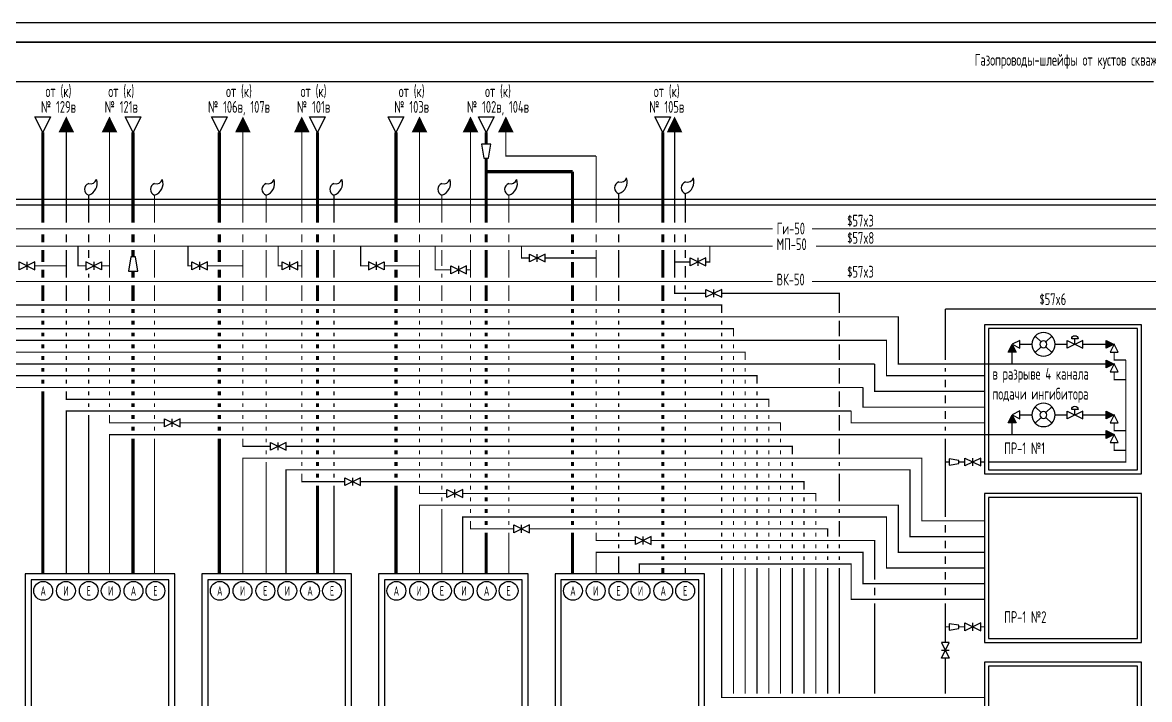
# Model space of a CAD drawing. Extents: x 0 to 1261, y 0 to 593.
# Drawn here: x 193.8 to 481, y 420.5 to 593 of the extents above; entities that cross this region are included whole.
import ezdxf
from ezdxf.enums import TextEntityAlignment as Align

# ---------------------------------------------------------------- set-up
doc = ezdxf.new("R2010")
doc.units = 0
doc.header["$LTSCALE"] = 12
doc.header["$MEASUREMENT"] = 0
doc.layers.get('0').update_dxf_attribs({"linetype": 'CONTINUOUS'})
doc.layers.add('вспом_линии', color=7, linetype='CONTINUOUS', lineweight=30)
doc.styles.add('ESKD', font='eskd_u.shx', dxfattribs={"width": 0.8, "height": 3})

# ---------------------------------------------------------------- blocks, each defined once
blk = doc.blocks.new('v10')
blk.add_lwpolyline([(0, -2.5), (0, 2.5), (5, 0)], close=True)
blk = doc.blocks.new('v9')
blk.add_lwpolyline([(0, 0, 5, 0.1, 0), (5, 0, 0.1, 0.1, 0)], format="xyseb")
blk = doc.blocks.new('b9_16')
blk.add_lwpolyline([(0, -2.5), (0, 2.5), (10, -2.5), (10, 2.5)], close=True)
blk.add_lwpolyline([(5, 0), (5, 3.5), (3, 3.5, -1), (7, 3.5), (5, 3.5)], format="xyb")
blk = doc.blocks.new('b7_16')
for points in [[(5.04, 0.02), (0, -2.5), (0, 2.5), (5.07, -0.04)], [(5.03, 0.01), (2.54, -4.97), (7.54, -4.97), (5.04, 0.02)]]:
    blk.add_lwpolyline(points)
blk = doc.blocks.new('b4_16')
blk.add_lwpolyline([(0, -2.5), (0, 2.5), (10, -2.5), (10, 2.5)], close=True)
blk.add_lwpolyline([(5, -2.5), (5, 2.5)])
blk = doc.blocks.new('v26')
blk.add_lwpolyline([(6, 0), (6, 1), (0, 2), (0, -2), (6, -1), (6, 0)])
blk = doc.blocks.new('v43')
for points in [[(0.03, 0, 1), (9.97, 0, 1)], [(3.52, 0, 1), (6.47, 0, 1)]]:
    blk.add_lwpolyline(points, format="xyb", close=True)
for points in [[(1.5, 3.5), (3.96, 1.04)], [(8.5, 3.5), (6.04, 1.04)], [(3.96, -1.04), (1.5, -3.5)], [(6.04, -1.04), (8.5, -3.5)]]:
    blk.add_lwpolyline(points)

msp = doc.modelspace()

# ---------------------------------------------------------------- linework, layer by layer
at = {"color": 7, "linetype": 'Continuous'}
msp.add_line((0, 593), (1261.01, 593), dxfattribs=at)
msp.add_line((47, 578), (482, 578))
at = {"color": 7, "linetype": 'Continuous', "const_width": 0.5}
msp.add_lwpolyline([(20, 5), (20, 588), (1256.01, 588), (1256.01, 5)], close=True, dxfattribs=at)
at = {"linetype": 'Continuous'}
for centre in [(199.11, 448.17), (204.91, 448.17), (210.72, 448.17), (216.31, 448.17), (222.11, 448.17), (227.71, 448.17), (244.11, 448.17), (249.91, 448.17), (255.72, 448.17), (261.31, 448.17), (267.11, 448.17), (272.71, 448.17), (289.11, 448.17), (294.91, 448.17), (300.72, 448.17), (306.31, 448.17), (312.11, 448.17), (317.71, 448.17), (334.11, 448.17), (339.91, 448.17), (345.72, 448.17), (351.31, 448.17), (357.11, 448.17), (362.71, 448.17)]:
    msp.add_circle(centre, 2.4, dxfattribs=at)
at = {"layer": 'вспом_линии'}
for points, const_width in [([(199.01, 542), (199.01, 565)], 0.8), ([(205, 542), (205, 565)], 0.3), ([(216, 542), (216, 565)], 0.3), ([(222.01, 542), (222.01, 565)], 0.8), ([(244.01, 542), (244.01, 565)], 0.8), ([(250, 542), (250, 565)], 0.3), ([(265, 542), (265, 565)], 0.3), ([(269.01, 542), (269.01, 565)], 0.8), ([(289.01, 542), (289.01, 565)], 0.8), ([(295, 542), (295, 565)], 0.3), ([(308, 542), (308, 565)], 0.3), ([(312.01, 562), (312.01, 565)], 0.8), ([(340, 559), (317, 559), (317, 565)], 0.3), ([(357.01, 542), (357.01, 565)], 0.8), ([(360, 542), (360, 565)], 0.3), ([(312.01, 542), (312.01, 558.4)], 0.8), ([(340, 542), (340, 559)], 0.3), ([(312, 555), (334.01, 555)], 0.8), ([(334.01, 542), (334.01, 555)], 0.8), ([(42, 540.42), (385, 540.42)], 0.3), ([(384.91, 540.42), (42, 540.42)], 0.3), ([(395, 540.42), (855, 540.42)], 0.3), ([(583, 540.42), (395.91, 540.42)], 0.3), ([(199.01, 537), (199.01, 539)], 0.8), ([(205, 537), (205, 539)], 0.3), ([(216, 537), (216, 539)], 0.3), ([(222.01, 537), (222.01, 539)], 0.8), ([(244.01, 537), (244.01, 539)], 0.8), ([(250, 537), (250, 539)], 0.3), ([(265, 537), (265, 539)], 0.3), ([(269.01, 537), (269.01, 539)], 0.8), ([(289.01, 537), (289.01, 539)], 0.8), ([(295, 537), (295, 539)], 0.3), ([(308, 537), (308, 539)], 0.3), ([(312.01, 537), (312.01, 539)], 0.8), ([(334.01, 537), (334.01, 539)], 0.8), ([(340, 537), (340, 539)], 0.3), ([(357.01, 537), (357.01, 539)], 0.8), ([(360, 537), (360, 539)], 0.3), ([(42, 536), (385, 536)], 0.3), ([(385, 536), (42, 536)], 0.3), ([(199.01, 532), (199.01, 535)], 0.8), ([(205, 528), (205, 535)], 0.3), ([(210, 531), (208, 531), (208, 536)], 0.3), ([(216, 528), (216, 535)], 0.3), ([(222.01, 533.27), (222.01, 535)], 0.8), ([(237, 531), (236, 531), (236, 536)], 0.3), ([(244.01, 532), (244.01, 535)], 0.8), ([(250, 528), (250, 535)], 0.3), ([(260, 531), (259, 531), (259, 536)], 0.3), ([(265, 528), (265, 535)], 0.3), ([(269.01, 528), (269.01, 535)], 0.8), ([(282, 531), (280, 531), (280, 536)], 0.3), ([(289.01, 532), (289.01, 535)], 0.8), ([(295, 528), (295, 535)], 0.3), ([(303, 530), (299, 530), (299, 536)], 0.3), ([(308, 528), (308, 535)], 0.3), ([(312.01, 528), (312.01, 535)], 0.8), ([(323, 533), (321, 533), (321, 536)], 0.3), ([(334.01, 534), (334.01, 535)], 0.8), ([(340, 528), (340, 535)], 0.3), ([(357.01, 528), (357.01, 535)], 0.8), ([(360, 528), (360, 535)], 0.3), ([(368, 532), (369, 532), (369, 536)], 0.3), ([(396, 536), (840, 536)], 0.3), ([(582, 536), (396, 536)], 0.3), ([(340, 533), (327, 533)], 0.3), ([(334.01, 528), (334.01, 532)], 0.8), ([(360, 532), (364, 532)], 0.3), ([(205, 531), (197, 531)], 0.3), ([(199.01, 528), (199.01, 530)], 0.8), ([(216, 531), (214, 531)], 0.3), ([(222.01, 528), (222.01, 529.67)], 0.8), ([(250, 531), (241, 531)], 0.3), ([(244.01, 528), (244.01, 530)], 0.8), ([(265, 531), (264, 531)], 0.3), ([(295, 531), (286, 531)], 0.3), ([(289.01, 528), (289.01, 530)], 0.8), ([(308, 530), (307, 530)], 0.3), ([(42, 527), (385, 527)], 0.3), ([(385, 527), (42, 527)], 0.3), ([(199.01, 522), (199.01, 526)], 0.8), ([(205, 522), (205, 526)], 0.3), ([(216, 522), (216, 526)], 0.3), ([(222.01, 522), (222.01, 526)], 0.8), ([(244.01, 522), (244.01, 526)], 0.8), ([(250, 522), (250, 526)], 0.3), ([(265, 522), (265, 526)], 0.3), ([(269.01, 522), (269.01, 526)], 0.8), ([(289.01, 522), (289.01, 526)], 0.8), ([(295, 522), (295, 526)], 0.3), ([(308, 522), (308, 526)], 0.3), ([(312.01, 522), (312.01, 526)], 0.8), ([(334.01, 522), (334.01, 526)], 0.8), ([(340, 522), (340, 526)], 0.3), ([(357.01, 522), (357.01, 526)], 0.8), ([(368, 524), (360, 524), (360, 526)], 0.3), ([(582, 527), (395, 527)], 0.3), ([(396, 527), (850, 527)], 0.3), ([(402, 519), (402, 524), (372, 524)], 0.3), ([(372, 519), (372, 521), (87, 521)], 0.3), ([(199.01, 519), (199.01, 520)], 0.8), ([(205, 519), (205, 520)], 0.3), ([(216, 519), (216, 520)], 0.3), ([(222.01, 519), (222.01, 520)], 0.8), ([(244.01, 519), (244.01, 520)], 0.8), ([(250, 519), (250, 520)], 0.3), ([(265, 519), (265, 520)], 0.3), ([(269.01, 519), (269.01, 520)], 0.8), ([(289.01, 519), (289.01, 520)], 0.8), ([(295, 519), (295, 520)], 0.3), ([(308, 519), (308, 520)], 0.3), ([(312.01, 519), (312.01, 520)], 0.8), ([(334.01, 519), (334.01, 520)], 0.8), ([(340, 519), (340, 520)], 0.3), ([(357.01, 519), (357.01, 520)], 0.8), ([(429, 507), (429, 520)], 0.3), ([(489, 520), (429, 520)], 0.3), ([(440, 506), (417, 506), (417, 518), (57, 518), (57, 452.5)], 0.3), ([(199.01, 516), (199.01, 517)], 0.8), ([(205, 516), (205, 517)], 0.3), ([(216, 516), (216, 517)], 0.3), ([(222.01, 516), (222.01, 517)], 0.8), ([(244.01, 516), (244.01, 517)], 0.8), ([(250, 516), (250, 517)], 0.3), ([(265, 516), (265, 517)], 0.3), ([(269.01, 516), (269.01, 517)], 0.8), ([(289.01, 516), (289.01, 517)], 0.8), ([(295, 516), (295, 517)], 0.3), ([(308, 516), (308, 517)], 0.3), ([(312.01, 516), (312.01, 517)], 0.8), ([(334.01, 516), (334.01, 517)], 0.8), ([(340, 516), (340, 517)], 0.3), ([(357.01, 516), (357.01, 517)], 0.8), ([(372, 516), (372, 517)], 0.3), ([(402, 513), (402, 517)], 0.3), ([(375, 513), (375, 515), (87, 515)], 0.3), ([(199.01, 513), (199.01, 514)], 0.8), ([(205, 513), (205, 514)], 0.3), ([(216, 513), (216, 514)], 0.3), ([(222.01, 513), (222.01, 514)], 0.8), ([(244.01, 513), (244.01, 514)], 0.8), ([(250, 513), (250, 514)], 0.3), ([(265, 513), (265, 514)], 0.3), ([(269.01, 513), (269.01, 514)], 0.8), ([(289.01, 513), (289.01, 514)], 0.8), ([(295, 513), (295, 514)], 0.3), ([(308, 513), (308, 514)], 0.3), ([(312.01, 513), (312.01, 514)], 0.8), ([(334.01, 513), (334.01, 514)], 0.8), ([(340, 513), (340, 514)], 0.3), ([(357.01, 513), (357.01, 514)], 0.8), ([(372, 513), (372, 514)], 0.3), ([(439, 503), (414, 503), (414, 509), (414, 512), (68, 512)], 0.3), ([(199.01, 510), (199.01, 511)], 0.8), ([(205, 510), (205, 511)], 0.3), ([(216, 510), (216, 511)], 0.3), ([(222.01, 510), (222.01, 511)], 0.8), ([(244.01, 510), (244.01, 511)], 0.8), ([(250, 510), (250, 511)], 0.3), ([(265, 510), (265, 511)], 0.3), ([(269.01, 510), (269.01, 511)], 0.8), ([(289.01, 510), (289.01, 511)], 0.8), ([(295, 510), (295, 511)], 0.3), ([(308, 510), (308, 511)], 0.3), ([(312.01, 510), (312.01, 511)], 0.8), ([(334.01, 510), (334.01, 511)], 0.8), ([(340, 510), (340, 511)], 0.3), ([(357.01, 510), (357.01, 511)], 0.8), ([(372, 510), (372, 511)], 0.3), ([(375, 510), (375, 511)], 0.3), ([(402, 507), (402, 511)], 0.3), ([(451, 511), (448, 511)], 0.3), ([(460, 511), (457, 511)], 0.3), ([(470, 511), (464, 511)], 0.3), ([(378, 507), (378, 509), (134, 509)], 0.3), ([(199.01, 507), (199.01, 508)], 0.8), ([(222.01, 507), (222.01, 508)], 0.8), ([(244.01, 507), (244.01, 508)], 0.8), ([(269.01, 507), (269.01, 508)], 0.8), ([(289.01, 507), (289.01, 508)], 0.8), ([(312.01, 507), (312.01, 508)], 0.8), ([(334.01, 507), (334.01, 508)], 0.8), ([(357.01, 507), (357.01, 508)], 0.8), ([(446, 509), (446, 506)], 0.3), ([(475, 507), (472, 507), (472, 509)], 0.3), ([(411, 506), (128, 506), (128, 484)], 0.3), ([(205, 507), (205, 508)], 0.3), ([(216, 507), (216, 508)], 0.3), ([(250, 507), (250, 508)], 0.3), ([(265, 507), (265, 508)], 0.3), ([(295, 507), (295, 508)], 0.3), ([(308, 507), (308, 508)], 0.3), ([(340, 507), (340, 508)], 0.3), ([(372, 507), (372, 508)], 0.3), ([(375, 507), (375, 508)], 0.3), ([(439, 499), (411, 499), (411, 506)], 0.3), ([(440, 481), (475, 481), (475, 507)], 0.3), ([(470, 506), (440, 506)], 0.3), ([(381, 501), (381, 503), (161, 503)], 0.3), ([(199.01, 504), (199.01, 505)], 0.8), ([(205, 504), (205, 505)], 0.3), ([(216, 504), (216, 505)], 0.3), ([(222.01, 504), (222.01, 505)], 0.8), ([(244.01, 504), (244.01, 505)], 0.8), ([(250, 504), (250, 505)], 0.3), ([(265, 504), (265, 505)], 0.3), ([(269.01, 504), (269.01, 505)], 0.8), ([(289.01, 504), (289.01, 505)], 0.8), ([(295, 504), (295, 505)], 0.3), ([(308, 504), (308, 505)], 0.3), ([(312.01, 504), (312.01, 505)], 0.8), ([(334.01, 504), (334.01, 505)], 0.8), ([(340, 504), (340, 505)], 0.3), ([(357.01, 504), (357.01, 505)], 0.8), ([(372, 504), (372, 505)], 0.3), ([(375, 504), (375, 505)], 0.3), ([(378, 504), (378, 505)], 0.3), ([(402, 501), (402, 505)], 0.3), ([(429, 504), (429, 505)], 0.3), ([(472, 504), (472, 502), (475, 502)], 0.3), ([(408, 500), (154, 500), (154, 484)], 0.3), ([(199.01, 501), (199.01, 502)], 0.8), ([(205, 501), (205, 502)], 0.3), ([(216, 501), (216, 502)], 0.3), ([(222.01, 501), (222.01, 502)], 0.8), ([(244.01, 501), (244.01, 502)], 0.8), ([(250, 501), (250, 502)], 0.3), ([(265, 501), (265, 502)], 0.3), ([(269.01, 501), (269.01, 502)], 0.8), ([(289.01, 501), (289.01, 502)], 0.8), ([(295, 501), (295, 502)], 0.3), ([(308, 501), (308, 502)], 0.3), ([(312.01, 501), (312.01, 502)], 0.8), ([(334.01, 501), (334.01, 502)], 0.8), ([(340, 501), (340, 502)], 0.3), ([(357.01, 501), (357.01, 502)], 0.8), ([(372, 501), (372, 502)], 0.3), ([(375, 501), (375, 502)], 0.3), ([(378, 501), (378, 502)], 0.3), ([(439, 495), (408, 495), (408, 500)], 0.3), ([(429, 500), (429, 502)], 0.3), ([(199.01, 452.5), (199.01, 499)], 0.8), ([(384, 495), (384, 497), (205, 497), (205, 499)], 0.3), ([(216, 498), (216, 499)], 0.3), ([(222.01, 498), (222.01, 499)], 0.8), ([(244.01, 498), (244.01, 499)], 0.8), ([(250, 498), (250, 499)], 0.3), ([(265, 498), (265, 499)], 0.3), ([(269.01, 498), (269.01, 499)], 0.8), ([(289.01, 498), (289.01, 499)], 0.8), ([(295, 498), (295, 499)], 0.3), ([(308, 498), (308, 499)], 0.3), ([(312.01, 498), (312.01, 499)], 0.8), ([(334.01, 498), (334.01, 499)], 0.8), ([(340, 498), (340, 499)], 0.3), ([(357.01, 498), (357.01, 499)], 0.8), ([(372, 498), (372, 499)], 0.3), ([(375, 498), (375, 499)], 0.3), ([(378, 498), (378, 499)], 0.3), ([(381, 498), (381, 499)], 0.3), ([(402, 495), (402, 499)], 0.3), ([(429, 496), (429, 498)], 0.3), ([(405, 494), (205, 494), (205, 452.5)], 0.3), ([(216, 495), (216, 496)], 0.3), ([(222.01, 495), (222.01, 496)], 0.8), ([(244.01, 495), (244.01, 496)], 0.8), ([(250, 495), (250, 496)], 0.3), ([(265, 495), (265, 496)], 0.3), ([(269.01, 495), (269.01, 496)], 0.8), ([(289.01, 495), (289.01, 496)], 0.8), ([(295, 495), (295, 496)], 0.3), ([(308, 495), (308, 496)], 0.3), ([(312.01, 495), (312.01, 496)], 0.8), ([(334.01, 495), (334.01, 496)], 0.8), ([(340, 495), (340, 496)], 0.3), ([(357.01, 495), (357.01, 496)], 0.8), ([(372, 495), (372, 496)], 0.3), ([(375, 495), (375, 496)], 0.3), ([(378, 495), (378, 496)], 0.3), ([(381, 495), (381, 496)], 0.3), ([(439, 491), (405, 491), (405, 494)], 0.3), ([(429, 492), (429, 494)], 0.3), ([(230, 491), (216, 491), (216, 493)], 0.3), ([(222.01, 492), (222.01, 493)], 0.8), ([(387, 489), (387, 491), (234, 491)], 0.3), ([(244.01, 492), (244.01, 493)], 0.8), ([(250, 492), (250, 493)], 0.3), ([(265, 492), (265, 493)], 0.3), ([(269.01, 492), (269.01, 493)], 0.8), ([(289.01, 492), (289.01, 493)], 0.8), ([(295, 492), (295, 493)], 0.3), ([(308, 492), (308, 493)], 0.3), ([(312.01, 492), (312.01, 493)], 0.8), ([(334.01, 492), (334.01, 493)], 0.8), ([(340, 492), (340, 493)], 0.3), ([(357.01, 492), (357.01, 493)], 0.8), ([(372, 492), (372, 493)], 0.3), ([(375, 492), (375, 493)], 0.3), ([(378, 492), (378, 493)], 0.3), ([(381, 492), (381, 493)], 0.3), ([(384, 492), (384, 493)], 0.3), ([(402, 489), (402, 493)], 0.3), ([(446, 491), (446, 488)], 0.3), ([(451, 493), (448, 493)], 0.3), ([(460, 493), (457, 493)], 0.3), ([(470, 493), (464, 493)], 0.3), ([(475, 489), (472, 489), (472, 491)], 0.3), ([(222.01, 489), (222.01, 490)], 0.8), ([(244.01, 489), (244.01, 490)], 0.8), ([(250, 489), (250, 490)], 0.3), ([(265, 489), (265, 490)], 0.3), ([(269.01, 489), (269.01, 490)], 0.8), ([(289.01, 489), (289.01, 490)], 0.8), ([(295, 489), (295, 490)], 0.3), ([(308, 489), (308, 490)], 0.3), ([(312.01, 489), (312.01, 490)], 0.8), ([(334.01, 489), (334.01, 490)], 0.8), ([(340, 489), (340, 490)], 0.3), ([(357.01, 489), (357.01, 490)], 0.8), ([(372, 489), (372, 490)], 0.3), ([(375, 489), (375, 490)], 0.3), ([(378, 489), (378, 490)], 0.3), ([(381, 489), (381, 490)], 0.3), ([(384, 489), (384, 490)], 0.3), ([(429, 489), (429, 490)], 0.3), ([(440, 488), (216, 488), (216, 452.5)], 0.3), ([(222.01, 452.5), (222.01, 487)], 0.8), ([(244.01, 452.5), (244.01, 487)], 0.8), ([(257, 485), (250, 485), (250, 487)], 0.3), ([(265, 486), (265, 487)], 0.3), ([(269.01, 486), (269.01, 487)], 0.8), ([(289.01, 486), (289.01, 487)], 0.8), ([(295, 486), (295, 487)], 0.3), ([(308, 486), (308, 487)], 0.3), ([(312.01, 486), (312.01, 487)], 0.8), ([(334.01, 486), (334.01, 487)], 0.8), ([(340, 486), (340, 487)], 0.3), ([(357.01, 486), (357.01, 487)], 0.8), ([(372, 486), (372, 487)], 0.3), ([(375, 486), (375, 487)], 0.3), ([(378, 486), (378, 487)], 0.3), ([(381, 486), (381, 487)], 0.3), ([(384, 486), (384, 487)], 0.3), ([(387, 486), (387, 487)], 0.3), ([(402, 483), (402, 487)], 0.3), ([(429, 467), (429, 487)], 0.3), ([(470, 488), (440, 488)], 0.3), ([(472, 486), (472, 484), (475, 484)], 0.3), ([(390, 483), (390, 485), (261, 485)], 0.3), ([(265, 483), (265, 484)], 0.3), ([(269.01, 483), (269.01, 484)], 0.8), ([(289.01, 483), (289.01, 484)], 0.8), ([(295, 483), (295, 484)], 0.3), ([(308, 483), (308, 484)], 0.3), ([(312.01, 483), (312.01, 484)], 0.8), ([(334.01, 483), (334.01, 484)], 0.8), ([(340, 483), (340, 484)], 0.3), ([(357.01, 483), (357.01, 484)], 0.8), ([(372, 483), (372, 484)], 0.3), ([(375, 483), (375, 484)], 0.3), ([(378, 483), (378, 484)], 0.3), ([(381, 483), (381, 484)], 0.3), ([(384, 483), (384, 484)], 0.3), ([(387, 483), (387, 484)], 0.3), ([(439, 466), (423, 466), (423, 482), (250, 482), (250, 452.5)], 0.3), ([(265, 480), (265, 481)], 0.3), ([(269.01, 480), (269.01, 481)], 0.8), ([(289.01, 480), (289.01, 481)], 0.8), ([(295, 480), (295, 481)], 0.3), ([(308, 480), (308, 481)], 0.3), ([(312.01, 480), (312.01, 481)], 0.8), ([(334.01, 480), (334.01, 481)], 0.8), ([(340, 480), (340, 481)], 0.3), ([(357.01, 480), (357.01, 481)], 0.8), ([(372, 480), (372, 481)], 0.3), ([(375, 480), (375, 481)], 0.3), ([(378, 480), (378, 481)], 0.3), ([(381, 480), (381, 481)], 0.3), ([(384, 480), (384, 481)], 0.3), ([(387, 480), (387, 481)], 0.3), ([(390, 480), (390, 481)], 0.3), ([(402, 480), (402, 481)], 0.3), ([(429, 481), (430, 481)], 0.3), ([(432.4, 481), (434, 481)], 0.3), ([(438, 481), (439, 481)], 0.3), ([(439, 462), (420, 462), (420, 479), (261, 479), (261, 452.5)], 0.3), ([(276, 476), (265, 476), (265, 478)], 0.3), ([(269.01, 477), (269.01, 478)], 0.8), ([(289.01, 477), (289.01, 478)], 0.8), ([(295, 477), (295, 478)], 0.3), ([(308, 477), (308, 478)], 0.3), ([(312.01, 477), (312.01, 478)], 0.8), ([(334.01, 477), (334.01, 478)], 0.8), ([(340, 477), (340, 478)], 0.3), ([(357.01, 477), (357.01, 478)], 0.8), ([(372, 477), (372, 478)], 0.3), ([(375, 477), (375, 478)], 0.3), ([(378, 477), (378, 478)], 0.3), ([(381, 477), (381, 478)], 0.3), ([(384, 477), (384, 478)], 0.3), ([(387, 477), (387, 478)], 0.3), ([(390, 477), (390, 478)], 0.3), ([(402, 471), (402, 478)], 0.3), ([(269.01, 452.5), (269.01, 475)], 0.8), ([(393, 474), (393, 476), (280, 476)], 0.3), ([(289.01, 452.5), (289.01, 475)], 0.8), ([(302, 473), (295, 473), (295, 475)], 0.3), ([(308, 474), (308, 475)], 0.3), ([(312.01, 474), (312.01, 475)], 0.8), ([(334.01, 474), (334.01, 475)], 0.8), ([(340, 474), (340, 475)], 0.3), ([(357.01, 474), (357.01, 475)], 0.8), ([(372, 474), (372, 475)], 0.3), ([(375, 474), (375, 475)], 0.3), ([(378, 474), (378, 475)], 0.3), ([(381, 474), (381, 475)], 0.3), ([(384, 474), (384, 475)], 0.3), ([(387, 474), (387, 475)], 0.3), ([(390, 474), (390, 475)], 0.3), ([(396, 471), (396, 473), (306, 473)], 0.3), ([(308, 471), (308, 472)], 0.3), ([(312.01, 471), (312.01, 472)], 0.8), ([(334.01, 471), (334.01, 472)], 0.8), ([(340, 471), (340, 472)], 0.3), ([(357.01, 471), (357.01, 472)], 0.8), ([(372, 471), (372, 472)], 0.3), ([(375, 471), (375, 472)], 0.3), ([(378, 471), (378, 472)], 0.3), ([(381, 471), (381, 472)], 0.3), ([(384, 471), (384, 472)], 0.3), ([(387, 471), (387, 472)], 0.3), ([(390, 471), (390, 472)], 0.3), ([(393, 471), (393, 472)], 0.3), ([(439, 458), (417, 458), (417, 470), (295, 470), (295, 452.5)], 0.3), ([(308, 468), (308, 469)], 0.3), ([(312.01, 468), (312.01, 469)], 0.8), ([(334.01, 468), (334.01, 469)], 0.8), ([(340, 468), (340, 469)], 0.3), ([(357.01, 468), (357.01, 469)], 0.8), ([(372, 468), (372, 469)], 0.3), ([(375, 468), (375, 469)], 0.3), ([(378, 468), (378, 469)], 0.3), ([(381, 468), (381, 469)], 0.3), ([(384, 468), (384, 469)], 0.3), ([(387, 468), (387, 469)], 0.3), ([(390, 468), (390, 469)], 0.3), ([(393, 468), (393, 469)], 0.3), ([(396, 468), (396, 469)], 0.3), ([(402, 468), (402, 469)], 0.3), ([(439, 454), (414, 454), (414, 467), (306, 467), (306, 452.5)], 0.3), ([(319, 464), (308, 464), (308, 466)], 0.3), ([(312.01, 465), (312.01, 466)], 0.8), ([(334.01, 465), (334.01, 466)], 0.8), ([(340, 465), (340, 466)], 0.3), ([(357.01, 465), (357.01, 466)], 0.8), ([(372, 465), (372, 466)], 0.3), ([(375, 465), (375, 466)], 0.3), ([(378, 465), (378, 466)], 0.3), ([(381, 465), (381, 466)], 0.3), ([(384, 465), (384, 466)], 0.3), ([(387, 465), (387, 466)], 0.3), ([(390, 465), (390, 466)], 0.3), ([(393, 465), (393, 466)], 0.3), ([(396, 465), (396, 466)], 0.3), ([(402, 462), (402, 466)], 0.3), ([(312.01, 452.5), (312.01, 463)], 0.8), ([(399, 462), (399, 464), (323, 464)], 0.3), ([(334.01, 452.5), (334.01, 463)], 0.8), ([(350, 461), (340, 461), (340, 463)], 0.3), ([(357.01, 462), (357.01, 463)], 0.8), ([(372, 462), (372, 463)], 0.3), ([(375, 462), (375, 463)], 0.3), ([(378, 462), (378, 463)], 0.3), ([(381, 462), (381, 463)], 0.3), ([(384, 462), (384, 463)], 0.3), ([(387, 462), (387, 463)], 0.3), ([(390, 462), (390, 463)], 0.3), ([(393, 462), (393, 463)], 0.3), ([(396, 462), (396, 463)], 0.3), ([(429, 463), (429, 465)], 0.3), ([(411, 451), (411, 461), (354, 461)], 0.3), ([(357.01, 459), (357.01, 460)], 0.8), ([(372, 459), (372, 460)], 0.3), ([(375, 459), (375, 460)], 0.3), ([(378, 459), (378, 460)], 0.3), ([(381, 459), (381, 460)], 0.3), ([(384, 459), (384, 460)], 0.3), ([(387, 459), (387, 460)], 0.3), ([(390, 459), (390, 460)], 0.3), ([(393, 459), (393, 460)], 0.3), ([(396, 459), (396, 460)], 0.3), ([(399, 459), (399, 460)], 0.3), ([(402, 459), (402, 460)], 0.3), ([(429, 459), (429, 461)], 0.3), ([(340, 452.5), (340, 458), (408, 458), (408, 450), (439, 450)], 0.3), ([(357.01, 456), (357.01, 457)], 0.8), ([(372, 456), (372, 457)], 0.3), ([(375, 456), (375, 457)], 0.3), ([(378, 456), (378, 457)], 0.3), ([(381, 456), (381, 457)], 0.3), ([(384, 456), (384, 457)], 0.3), ([(387, 456), (387, 457)], 0.3), ([(390, 456), (390, 457)], 0.3), ([(393, 456), (393, 457)], 0.3), ([(396, 456), (396, 457)], 0.3), ([(399, 456), (399, 457)], 0.3), ([(402, 456), (402, 457)], 0.3), ([(429, 455), (429, 457)], 0.3), ([(351, 452.5), (351, 455), (405, 455), (405, 446), (439, 446)], 0.3), ([(357.01, 452.5), (357.01, 454)], 0.8), ([(439, 421), (372, 421), (372, 454)], 0.3), ([(375, 422), (375, 454)], 0.3), ([(378, 422), (378, 454)], 0.3), ([(381, 422), (381, 454)], 0.3), ([(384, 422), (384, 454)], 0.3), ([(387, 422), (387, 454)], 0.3), ([(390, 422), (390, 454)], 0.3), ([(393, 422), (393, 454)], 0.3), ([(396, 422), (396, 454)], 0.3), ([(399, 422), (399, 454)], 0.3), ([(402, 422), (402, 454)], 0.3), ([(429, 451), (429, 453)], 0.3), ([(411, 447), (411, 449)], 0.3), ([(429, 447), (429, 449)], 0.3), ([(411, 422), (411, 445)], 0.3), ([(429, 435), (429, 445)], 0.3), ([(429, 439), (430, 439)], 0.3), ([(432.4, 439), (434, 439)], 0.3), ([(438, 439), (439, 439)], 0.3), ([(429, 422), (429, 431)], 0.3)]:
    msp.add_lwpolyline(points, dxfattribs=dict(at, const_width=const_width))
at = {"layer": 'вспом_линии', "linetype": 'Continuous', "const_width": 0.3}
for points in [[(210.68, 542), (210.68, 549)], [(227.49, 542), (227.49, 549)], [(255.91, 542), (255.91, 549)], [(273.2, 542), (273.2, 549)], [(300.71, 542), (300.71, 549)], [(317.76, 542), (317.76, 549)], [(345.76, 542), (345.76, 549.39)], [(362.76, 542), (362.76, 549.39)], [(210.68, 537), (210.68, 539)], [(227.49, 537), (227.49, 539)], [(255.91, 537), (255.91, 539)], [(273.2, 537), (273.2, 539)], [(300.71, 537), (300.71, 539)], [(317.76, 537), (317.76, 539)], [(345.76, 537), (345.76, 539)], [(362.76, 537), (362.76, 539)], [(210.68, 533), (210.68, 535)], [(227.49, 528), (227.49, 535)], [(255.91, 528), (255.91, 535)], [(273.2, 528), (273.2, 535)], [(300.71, 531), (300.71, 535)], [(317.76, 528), (317.76, 535)], [(345.76, 528), (345.76, 535)], [(362.76, 533), (362.76, 535)], [(210.68, 528), (210.68, 529)], [(300.71, 528), (300.71, 529)], [(362.76, 528), (362.76, 531)], [(210.68, 522), (210.68, 526)], [(227.49, 522), (227.49, 526)], [(255.91, 522), (255.91, 526)], [(273.2, 522), (273.2, 526)], [(300.71, 522), (300.71, 526)], [(317.76, 522), (317.76, 526)], [(345.76, 522), (345.76, 526)], [(362.76, 525), (362.76, 526)], [(362.76, 522), (362.76, 523)], [(210.68, 519), (210.68, 520)], [(227.49, 519), (227.49, 520)], [(255.91, 519), (255.91, 520)], [(273.2, 519), (273.2, 520)], [(300.71, 519), (300.71, 520)], [(317.76, 519), (317.76, 520)], [(345.76, 519), (345.76, 520)], [(362.76, 519), (362.76, 520)], [(210.68, 516), (210.68, 517)], [(227.49, 516), (227.49, 517)], [(255.91, 516), (255.91, 517)], [(273.2, 516), (273.2, 517)], [(300.71, 516), (300.71, 517)], [(317.76, 516), (317.76, 517)], [(345.76, 516), (345.76, 517)], [(362.76, 516), (362.76, 517)], [(210.68, 513), (210.68, 514)], [(227.49, 513), (227.49, 514)], [(255.91, 513), (255.91, 514)], [(273.2, 513), (273.2, 514)], [(300.71, 513), (300.71, 514)], [(317.76, 513), (317.76, 514)], [(345.76, 513), (345.76, 514)], [(362.76, 513), (362.76, 514)], [(210.68, 510), (210.68, 511)], [(227.49, 510), (227.49, 511)], [(255.91, 510), (255.91, 511)], [(273.2, 510), (273.2, 511)], [(300.71, 510), (300.71, 511)], [(317.76, 510), (317.76, 511)], [(345.76, 510), (345.76, 511)], [(362.76, 510), (362.76, 511)], [(210.68, 507), (210.68, 508)], [(227.49, 507), (227.49, 508)], [(255.91, 507), (255.91, 508)], [(273.2, 507), (273.2, 508)], [(300.71, 507), (300.71, 508)], [(317.76, 507), (317.76, 508)], [(345.76, 507), (345.76, 508)], [(362.76, 507), (362.76, 508)], [(210.68, 504), (210.68, 505)], [(227.49, 504), (227.49, 505)], [(255.91, 504), (255.91, 505)], [(273.2, 504), (273.2, 505)], [(300.71, 504), (300.71, 505)], [(317.76, 504), (317.76, 505)], [(345.76, 504), (345.76, 505)], [(362.76, 504), (362.76, 505)], [(210.68, 501), (210.68, 502)], [(227.49, 501), (227.49, 502)], [(255.91, 501), (255.91, 502)], [(273.2, 501), (273.2, 502)], [(300.71, 501), (300.71, 502)], [(317.76, 501), (317.76, 502)], [(345.76, 501), (345.76, 502)], [(362.76, 501), (362.76, 502)], [(210.68, 498), (210.68, 499)], [(227.49, 498), (227.49, 499)], [(255.91, 498), (255.91, 499)], [(273.2, 498), (273.2, 499)], [(300.71, 498), (300.71, 499)], [(317.76, 498), (317.76, 499)], [(345.76, 498), (345.76, 499)], [(362.76, 498), (362.76, 499)], [(210.68, 495), (210.68, 496)], [(227.49, 495), (227.49, 496)], [(255.91, 495), (255.91, 496)], [(273.2, 495), (273.2, 496)], [(300.71, 495), (300.71, 496)], [(317.76, 495), (317.76, 496)], [(345.76, 495), (345.76, 496)], [(362.76, 495), (362.76, 496)], [(210.68, 452.52), (210.68, 493)], [(227.49, 492), (227.49, 493)], [(255.91, 492), (255.91, 493)], [(273.2, 492), (273.2, 493)], [(300.71, 492), (300.71, 493)], [(317.76, 492), (317.76, 493)], [(345.76, 492), (345.76, 493)], [(362.76, 492), (362.76, 493)], [(227.49, 489), (227.49, 490)], [(255.91, 489), (255.91, 490)], [(273.2, 489), (273.2, 490)], [(300.71, 489), (300.71, 490)], [(317.76, 489), (317.76, 490)], [(345.76, 489), (345.76, 490)], [(362.76, 489), (362.76, 490)], [(227.49, 452.52), (227.49, 487)], [(255.91, 486), (255.91, 487)], [(273.2, 486), (273.2, 487)], [(300.71, 486), (300.71, 487)], [(317.76, 486), (317.76, 487)], [(345.76, 486), (345.76, 487)], [(362.76, 486), (362.76, 487)], [(255.91, 483), (255.91, 484)], [(273.2, 483), (273.2, 484)], [(300.71, 483), (300.71, 484)], [(317.76, 483), (317.76, 484)], [(345.76, 483), (345.76, 484)], [(362.76, 483), (362.76, 484)], [(255.91, 452.52), (255.91, 481)], [(273.2, 480), (273.2, 481)], [(300.71, 480), (300.71, 481)], [(317.76, 480), (317.76, 481)], [(345.76, 480), (345.76, 481)], [(362.76, 480), (362.76, 481)], [(273.2, 477), (273.2, 478)], [(300.71, 477), (300.71, 478)], [(317.76, 477), (317.76, 478)], [(345.76, 477), (345.76, 478)], [(362.76, 477), (362.76, 478)], [(273.2, 452.52), (273.2, 475)], [(300.71, 474), (300.71, 475)], [(317.76, 474), (317.76, 475)], [(345.76, 474), (345.76, 475)], [(362.76, 474), (362.76, 475)], [(300.71, 471), (300.71, 472)], [(317.76, 471), (317.76, 472)], [(345.76, 471), (345.76, 472)], [(362.76, 471), (362.76, 472)], [(300.71, 452.52), (300.71, 469)], [(317.76, 468), (317.76, 469)], [(345.76, 468), (345.76, 469)], [(362.76, 468), (362.76, 469)], [(317.76, 465), (317.76, 466)], [(345.76, 465), (345.76, 466)], [(362.76, 465), (362.76, 466)], [(317.76, 452.52), (317.76, 463)], [(345.76, 462), (345.76, 463)], [(362.76, 462), (362.76, 463)], [(345.76, 459), (345.76, 460)], [(362.76, 459), (362.76, 460)], [(345.76, 452.52), (345.76, 457)], [(362.76, 456), (362.76, 457)], [(362.76, 452.52), (362.76, 454)]]:
    msp.add_lwpolyline(points, dxfattribs=at)
at = {"layer": 'вспом_линии'}
for points in [[(882.5, 547.92), (28.5, 547.92), (28.5, 272.5), (882.5, 272.5)], [(881, 546.42), (30, 546.42), (30, 274), (881, 274)], [(439, 478), (479, 478), (479, 516), (439, 516)], [(440, 479), (478, 479), (478, 515), (440, 515)], [(439, 435), (479, 435), (479, 473), (439, 473)], [(440, 436), (478, 436), (478, 472), (440, 472)], [(439, 392), (479, 392), (479, 430), (439, 430)], [(440, 393), (478, 393), (478, 429), (440, 429)]]:
    msp.add_lwpolyline(points, close=True, dxfattribs=at)
for points in [[(446, 511, 0, 2, 0), (446, 509, 2, 2, 0)], [(472, 511, 0, 2, 0), (470, 511, 2, 2, 0)], [(472, 506, 0, 2, 0), (470, 506, 2, 2, 0)], [(446, 493, 0, 2, 0), (446, 491, 2, 2, 0)], [(472, 493, 0, 2, 0), (470, 493, 2, 2, 0)], [(472, 488, 0, 2, 0), (470, 488, 2, 2, 0)]]:
    msp.add_lwpolyline(points, format="xyseb", dxfattribs=at)
at = {"layer": 'вспом_линии', "linetype": 'Continuous'}
for points in [[(194.54, 335.5), (232.65, 335.5), (232.65, 452.5), (194.54, 452.5)], [(196.04, 337), (231.15, 337), (231.15, 451), (196.04, 451)], [(239.54, 335.5), (277.65, 335.5), (277.65, 452.5), (239.54, 452.5)], [(241.04, 337), (276.15, 337), (276.15, 451), (241.04, 451)], [(284.54, 335.5), (322.65, 335.5), (322.65, 452.5), (284.54, 452.5)], [(286.04, 337), (321.15, 337), (321.15, 451), (286.04, 451)], [(329.54, 335.5), (367.65, 335.5), (367.65, 452.5), (329.54, 452.5)], [(331.04, 337), (366.15, 337), (366.15, 451), (331.04, 451)]]:
    msp.add_lwpolyline(points, close=True, dxfattribs=at)
at = {"layer": 'вспом_линии'}
for centre, radius, start, end in [((211.2, 550.5), 1.58, 108.4349, 251.5651), ((211.2, 553.5), 1.58, 251.5651, 341.5651), ((209.7, 552), 3.16, 288.4349, 18.4349), ((228, 550.5), 1.58, 108.4349, 251.5651), ((228, 553.5), 1.58, 251.5651, 341.5651), ((226.5, 552), 3.16, 288.4349, 18.4349), ((256.43, 550.5), 1.58, 108.4349, 251.5651), ((256.43, 553.5), 1.58, 251.5651, 341.5651), ((254.93, 552), 3.16, 288.4349, 18.4349), ((273.71, 550.5), 1.58, 108.4349, 251.5651), ((273.71, 553.5), 1.58, 251.5651, 341.5651), ((272.21, 552), 3.16, 288.4349, 18.4349), ((301.23, 550.5), 1.58, 108.4349, 251.5651), ((301.23, 553.5), 1.58, 251.5651, 341.5651), ((299.73, 552), 3.16, 288.4349, 18.4349), ((318.28, 550.5), 1.58, 108.4349, 251.5651), ((318.28, 553.5), 1.58, 251.5651, 341.5651), ((316.78, 552), 3.16, 288.4349, 18.4349), ((346.28, 550.89), 1.58, 108.4349, 251.5651), ((346.28, 553.89), 1.58, 251.5651, 341.5651), ((344.78, 552.39), 3.16, 288.4349, 18.4349), ((363.28, 550.89), 1.58, 108.4349, 251.5651), ((361.78, 552.39), 3.16, 288.4349, 18.4349), ((363.28, 553.89), 1.58, 251.5651, 341.5651)]:
    msp.add_arc(centre, radius, start, end, dxfattribs=at)

# ---------------------------------------------------------------- block references
at = {"xscale": 0.6, "yscale": 0.6, "zscale": 0.6, "rotation": 90}
msp.add_blockref('v26', (222.01, 529.67), dxfattribs=at)
at = {"xscale": 0.6, "yscale": 0.6, "zscale": 0.6}
for p in [(451, 511), (451, 493)]:
    msp.add_blockref('v43', p, dxfattribs=at)
at = {"layer": 'вспом_линии'}
for name, p, xscale, yscale, zscale, rotation in [('v10', (199, 569), 0.8, 0.8, 0.8, 270), ('v9', (205, 565), 0.8, 0.8, 0.8, 90), ('v9', (216, 565), 0.8, 0.8, 0.8, 90), ('v10', (222, 569), 0.8, 0.8, 0.8, 270), ('v10', (244, 569), 0.8, 0.8, 0.8, 270), ('v9', (250, 565), 0.8, 0.8, 0.8, 90), ('v9', (265, 565), 0.8, 0.8, 0.8, 90), ('v10', (269, 569), 0.8, 0.8, 0.8, 270), ('v10', (289, 569), 0.8, 0.8, 0.8, 270), ('v9', (295, 565), 0.8, 0.8, 0.8, 90), ('v9', (308, 565), 0.8, 0.8, 0.8, 90), ('v10', (312, 569), 0.8, 0.8, 0.8, 270), ('v9', (317, 565), 0.8, 0.8, 0.8, 90), ('v10', (357, 569), 0.8, 0.8, 0.8, 270), ('v9', (360, 565), 0.8, 0.8, 0.8, 90), ('v26', (312, 562), 0.6, 0.6, 0.6, 270), ('b4_16', (214, 531), 0.4, 0.4, 0.4, 180), ('b4_16', (286, 531), 0.4, 0.4, 0.4, 180), ('b7_16', (446, 509), 0.4, 0.4, 0.4, 90), ('b7_16', (446, 491), 0.4, 0.4, 0.4, 90), ('b4_16', (429, 431), 0.4, 0.4, 0.4, 90)]:
    msp.add_blockref(name, p, dxfattribs=dict(at, xscale=xscale, yscale=yscale, zscale=zscale, rotation=rotation))
at = {"layer": 'вспом_линии', "xscale": 0.4, "yscale": 0.4, "zscale": 0.4}
for name, p in [('b4_16', (193, 531)), ('b4_16', (237, 531)), ('b4_16', (260, 531)), ('b4_16', (323, 533)), ('b4_16', (364, 532)), ('b4_16', (303, 530)), ('b4_16', (368, 524)), ('b9_16', (460, 511)), ('b7_16', (470, 511)), ('b7_16', (470, 506)), ('b9_16', (460, 493)), ('b7_16', (470, 493)), ('b4_16', (230, 491)), ('b7_16', (470, 488)), ('b4_16', (257, 485)), ('v26', (430, 481)), ('b4_16', (434, 481)), ('b4_16', (276, 476)), ('b4_16', (302, 473)), ('b4_16', (319, 464)), ('b4_16', (350, 461)), ('v26', (430, 439)), ('b4_16', (434, 439))]:
    msp.add_blockref(name, p, dxfattribs=at)

# ---------------------------------------------------------------- texts
at = {"linetype": 'Continuous', "style": 'ESKD', "width": 0.8}
for s, p in [('A', (199.11, 446.97)), ('И', (204.91, 446.97)), ('Е', (210.72, 446.97)), ('И', (216.31, 446.97)), ('А', (222.11, 446.97)), ('Е', (227.71, 446.97)), ('A', (244.11, 446.97)), ('И', (249.91, 446.97)), ('Е', (255.72, 446.97)), ('И', (261.31, 446.97)), ('А', (267.11, 446.97)), ('Е', (272.71, 446.97)), ('A', (289.11, 446.97)), ('И', (294.91, 446.97)), ('Е', (300.72, 446.97)), ('И', (306.31, 446.97)), ('А', (312.11, 446.97)), ('Е', (317.71, 446.97)), ('A', (334.11, 446.97)), ('И', (339.91, 446.97)), ('Е', (345.72, 446.97)), ('И', (351.31, 446.97)), ('А', (357.11, 446.97)), ('Е', (362.71, 446.97))]:
    msp.add_text(s, height=2.4, dxfattribs=at).set_placement(p, align=Align.CENTER)
at = {"layer": 'вспом_линии', "style": 'ESKD', "width": 0.8}
for s, p in [('Газопроводы-шлейфы от кустов скважин и ингибиторопроводы к скважинам', (484, 582)), ('от (к)', (203, 574)), ('от (к)', (219, 574)), ('от (к)', (249, 574)), ('от (к)', (268, 574)), ('от (к)', (293, 574)), ('от (к)', (315, 574)), ('от (к)', (358, 574)), ('№ 129в', (203, 570)), ('№ 121в', (219, 570)), ('№ 106в, 107в', (249, 570)), ('№ 101в', (268, 570)), ('№ 103в', (293, 570)), ('№ 102в, 104в', (315, 570)), ('№ 105в', (358, 570))]:
    msp.add_text(s, height=3, dxfattribs=at).set_placement(p, align=Align.CENTER)
for s, p in [('$57x3', (404, 541.01)), ('Ги-50', (386, 539)), ('МП-50', (386, 535)), ('$57x8', (404, 536.62)), ('ВК-50', (386, 526)), ('$57x3', (404, 528)), ('$57x6', (453, 521)), ('в разрыве 4 канала', (441, 502)), ('подачи ингибитора', (441, 496.9)), ('ПР-1 №1', (444, 483)), ('ПР-1 №2', (444, 440))]:
    msp.add_text(s, height=3, dxfattribs=at).set_placement(p)

doc.saveas('drawing.dxf')
